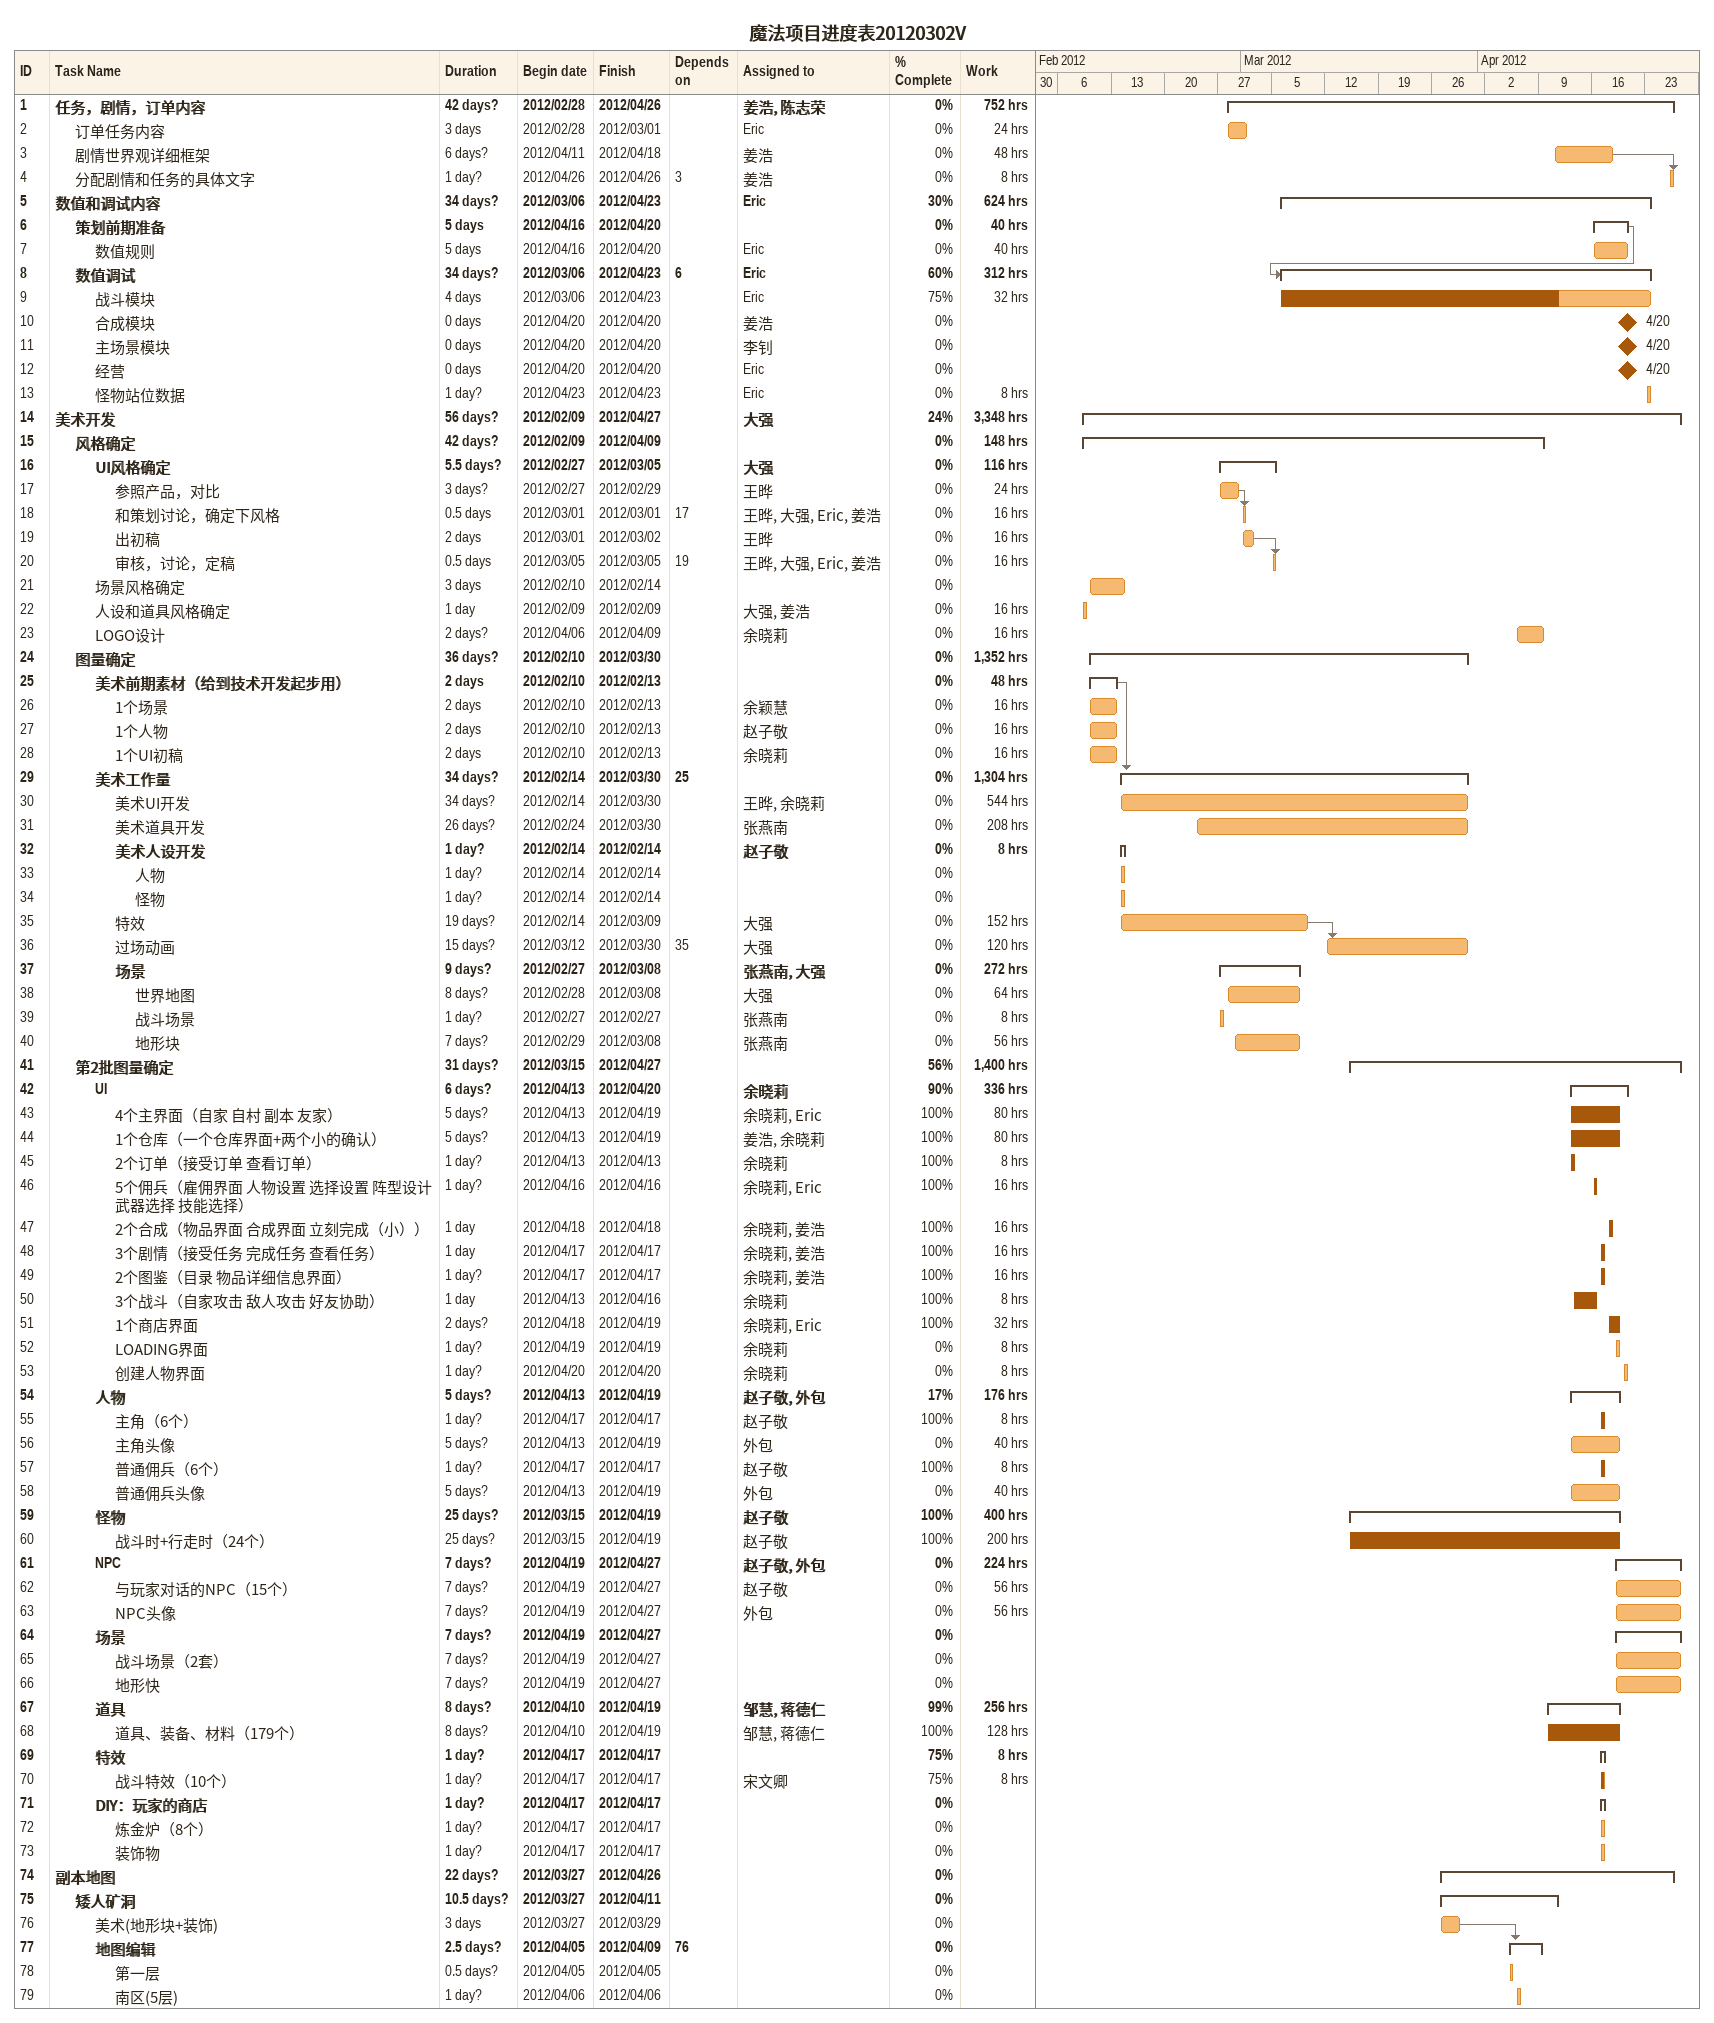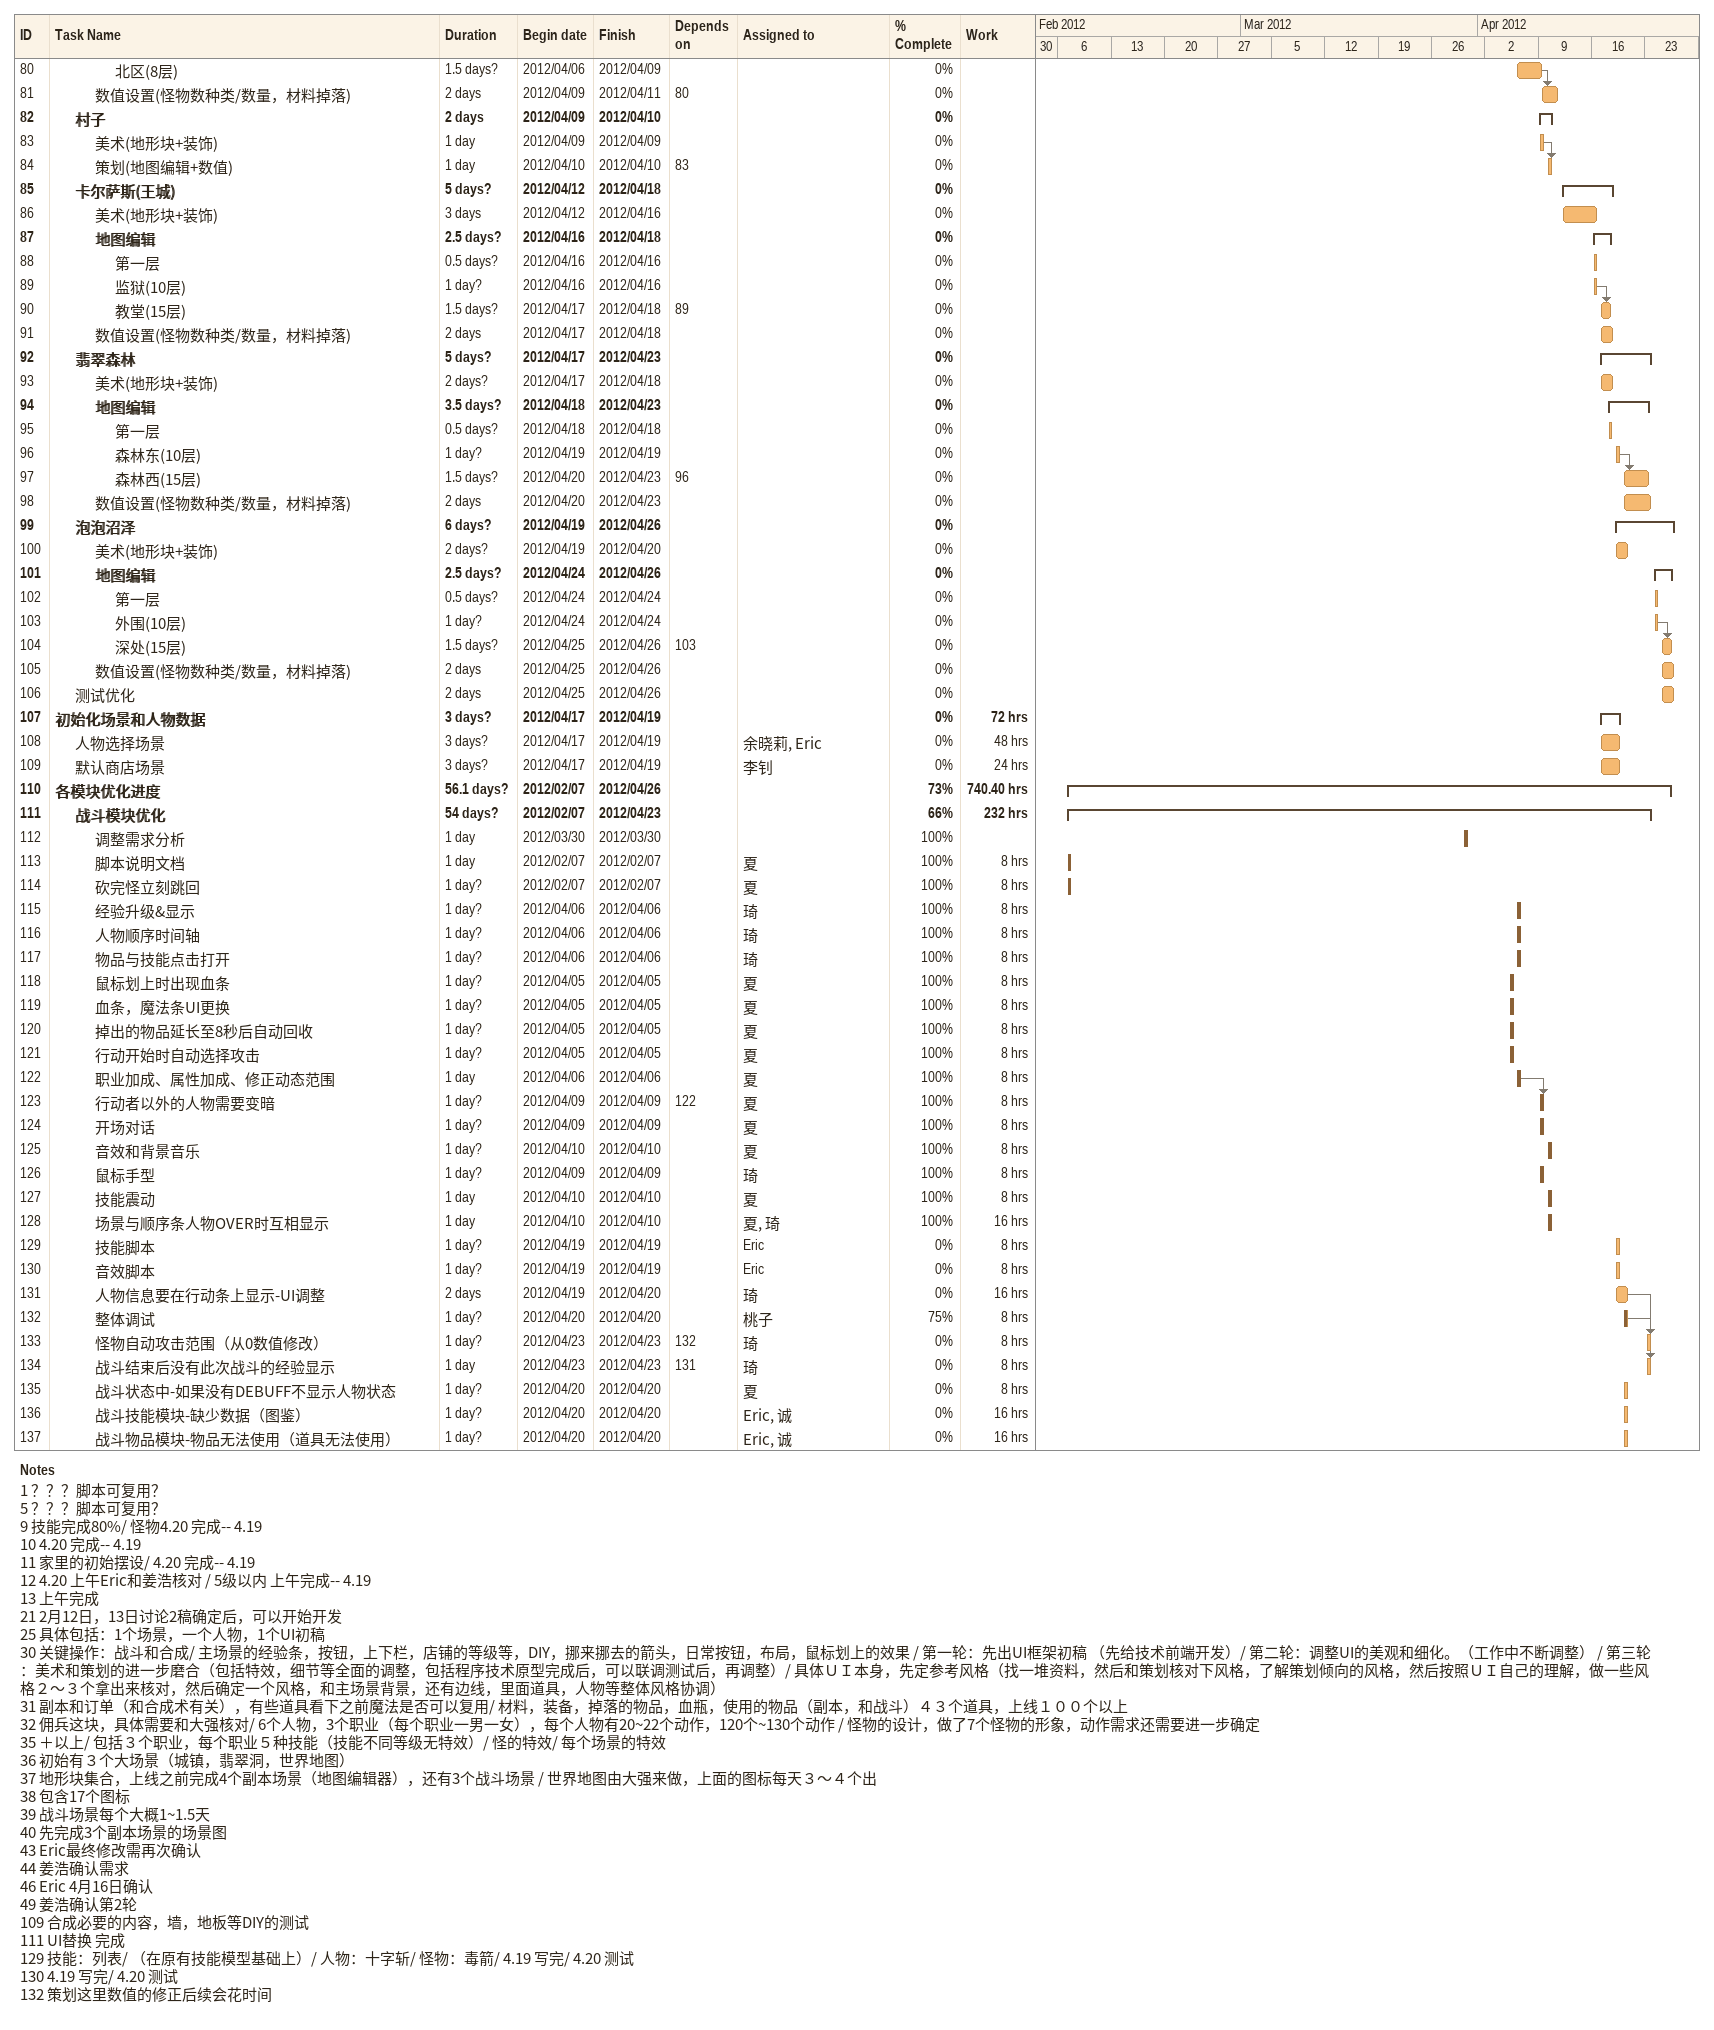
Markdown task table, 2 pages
魔法项目进度表20120302V

| ID | Level | Task | Duration | Start | Finish | Predecessors | Resources | % complete | Work (h) |
|---|---|---|---|---|---|---|---|---|---|
| 1 | 1 | **任务，剧情，订单内容** | 42d? | 2012-02-28 | 2012-04-26 |  | 姜浩, 陈志荣 | 0 | 752 |
| 2 | 2 | 订单任务内容 | 3d | 2012-02-28 | 2012-03-01 |  | Eric | 0 | 24 |
| 3 | 2 | 剧情世界观详细框架 | 6d? | 2012-04-11 | 2012-04-18 |  | 姜浩 | 0 | 48 |
| 4 | 2 | 分配剧情和任务的具体文字 | 1d? | 2012-04-26 | 2012-04-26 | 3 | 姜浩 | 0 | 8 |
| 5 | 1 | **数值和调试内容** | 34d? | 2012-03-06 | 2012-04-23 |  | Eric | 30 | 624 |
| 6 | 2 | **策划前期准备** | 5d | 2012-04-16 | 2012-04-20 |  |  | 0 | 40 |
| 7 | 3 | 数值规则 | 5d | 2012-04-16 | 2012-04-20 |  | Eric | 0 | 40 |
| 8 | 2 | **数值调试** | 34d? | 2012-03-06 | 2012-04-23 | 6 | Eric | 60 | 312 |
| 9 | 3 | 战斗模块 | 4d | 2012-03-06 | 2012-04-23 |  | Eric | 75 | 32 |
| 10 | 3 | 合成模块 | 0d | 2012-04-20 | 2012-04-20 |  | 姜浩 | 0 |  |
| 11 | 3 | 主场景模块 | 0d | 2012-04-20 | 2012-04-20 |  | 李钊 | 0 |  |
| 12 | 3 | 经营 | 0d | 2012-04-20 | 2012-04-20 |  | Eric | 0 |  |
| 13 | 3 | 怪物站位数据 | 1d? | 2012-04-23 | 2012-04-23 |  | Eric | 0 | 8 |
| 14 | 1 | **美术开发** | 56d? | 2012-02-09 | 2012-04-27 |  | 大强 | 24 | 3348 |
| 15 | 2 | **风格确定** | 42d? | 2012-02-09 | 2012-04-09 |  |  | 0 | 148 |
| 16 | 3 | **UI风格确定** | 5.5d? | 2012-02-27 | 2012-03-05 |  | 大强 | 0 | 116 |
| 17 | 4 | 参照产品，对比 | 3d? | 2012-02-27 | 2012-02-29 |  | 王晔 | 0 | 24 |
| 18 | 4 | 和策划讨论，确定下风格 | 0.5d | 2012-03-01 | 2012-03-01 | 17 | 王晔, 大强, Eric, 姜浩 | 0 | 16 |
| 19 | 4 | 出初稿 | 2d | 2012-03-01 | 2012-03-02 |  | 王晔 | 0 | 16 |
| 20 | 4 | 审核，讨论，定稿 | 0.5d | 2012-03-05 | 2012-03-05 | 19 | 王晔, 大强, Eric, 姜浩 | 0 | 16 |
| 21 | 3 | 场景风格确定 | 3d | 2012-02-10 | 2012-02-14 |  |  | 0 |  |
| 22 | 3 | 人设和道具风格确定 | 1d | 2012-02-09 | 2012-02-09 |  | 大强, 姜浩 | 0 | 16 |
| 23 | 3 | LOGO设计 | 2d? | 2012-04-06 | 2012-04-09 |  | 余晓莉 | 0 | 16 |
| 24 | 2 | **图量确定** | 36d? | 2012-02-10 | 2012-03-30 |  |  | 0 | 1352 |
| 25 | 3 | **美术前期素材（给到技术开发起步用）** | 2d | 2012-02-10 | 2012-02-13 |  |  | 0 | 48 |
| 26 | 4 | 1个场景 | 2d | 2012-02-10 | 2012-02-13 |  | 余颖慧 | 0 | 16 |
| 27 | 4 | 1个人物 | 2d | 2012-02-10 | 2012-02-13 |  | 赵子敬 | 0 | 16 |
| 28 | 4 | 1个UI初稿 | 2d | 2012-02-10 | 2012-02-13 |  | 余晓莉 | 0 | 16 |
| 29 | 3 | **美术工作量** | 34d? | 2012-02-14 | 2012-03-30 | 25 |  | 0 | 1304 |
| 30 | 4 | 美术UI开发 | 34d? | 2012-02-14 | 2012-03-30 |  | 王晔, 余晓莉 | 0 | 544 |
| 31 | 4 | 美术道具开发 | 26d? | 2012-02-24 | 2012-03-30 |  | 张燕南 | 0 | 208 |
| 32 | 4 | **美术人设开发** | 1d? | 2012-02-14 | 2012-02-14 |  | 赵子敬 | 0 | 8 |
| 33 | 5 | 人物 | 1d? | 2012-02-14 | 2012-02-14 |  |  | 0 |  |
| 34 | 5 | 怪物 | 1d? | 2012-02-14 | 2012-02-14 |  |  | 0 |  |
| 35 | 4 | 特效 | 19d? | 2012-02-14 | 2012-03-09 |  | 大强 | 0 | 152 |
| 36 | 4 | 过场动画 | 15d? | 2012-03-12 | 2012-03-30 | 35 | 大强 | 0 | 120 |
| 37 | 4 | **场景** | 9d? | 2012-02-27 | 2012-03-08 |  | 张燕南, 大强 | 0 | 272 |
| 38 | 5 | 世界地图 | 8d? | 2012-02-28 | 2012-03-08 |  | 大强 | 0 | 64 |
| 39 | 5 | 战斗场景 | 1d? | 2012-02-27 | 2012-02-27 |  | 张燕南 | 0 | 8 |
| 40 | 5 | 地形块 | 7d? | 2012-02-29 | 2012-03-08 |  | 张燕南 | 0 | 56 |
| 41 | 2 | **第2批图量确定** | 31d? | 2012-03-15 | 2012-04-27 |  |  | 56 | 1400 |
| 42 | 3 | **UI** | 6d? | 2012-04-13 | 2012-04-20 |  | 余晓莉 | 90 | 336 |
| 43 | 4 | 4个主界面（自家 自村 副本 友家） | 5d? | 2012-04-13 | 2012-04-19 |  | 余晓莉, Eric | 100 | 80 |
| 44 | 4 | 1个仓库（一个仓库界面+两个小的确认） | 5d? | 2012-04-13 | 2012-04-19 |  | 姜浩, 余晓莉 | 100 | 80 |
| 45 | 4 | 2个订单（接受订单 查看订单） | 1d? | 2012-04-13 | 2012-04-13 |  | 余晓莉 | 100 | 8 |
| 46 | 4 | 5个佣兵（雇佣界面 人物设置 选择设置 阵型设计 武器选择 技能选择） | 1d? | 2012-04-16 | 2012-04-16 |  | 余晓莉, Eric | 100 | 16 |
| 47 | 4 | 2个合成（物品界面 合成界面 立刻完成（小）） | 1d | 2012-04-18 | 2012-04-18 |  | 余晓莉, 姜浩 | 100 | 16 |
| 48 | 4 | 3个剧情（接受任务 完成任务 查看任务） | 1d | 2012-04-17 | 2012-04-17 |  | 余晓莉, 姜浩 | 100 | 16 |
| 49 | 4 | 2个图鉴（目录 物品详细信息界面） | 1d? | 2012-04-17 | 2012-04-17 |  | 余晓莉, 姜浩 | 100 | 16 |
| 50 | 4 | 3个战斗（自家攻击 敌人攻击 好友协助） | 1d | 2012-04-13 | 2012-04-16 |  | 余晓莉 | 100 | 8 |
| 51 | 4 | 1个商店界面 | 2d? | 2012-04-18 | 2012-04-19 |  | 余晓莉, Eric | 100 | 32 |
| 52 | 4 | LOADING界面 | 1d? | 2012-04-19 | 2012-04-19 |  | 余晓莉 | 0 | 8 |
| 53 | 4 | 创建人物界面 | 1d? | 2012-04-20 | 2012-04-20 |  | 余晓莉 | 0 | 8 |
| 54 | 3 | **人物** | 5d? | 2012-04-13 | 2012-04-19 |  | 赵子敬, 外包 | 17 | 176 |
| 55 | 4 | 主角（6个） | 1d? | 2012-04-17 | 2012-04-17 |  | 赵子敬 | 100 | 8 |
| 56 | 4 | 主角头像 | 5d? | 2012-04-13 | 2012-04-19 |  | 外包 | 0 | 40 |
| 57 | 4 | 普通佣兵（6个） | 1d? | 2012-04-17 | 2012-04-17 |  | 赵子敬 | 100 | 8 |
| 58 | 4 | 普通佣兵头像 | 5d? | 2012-04-13 | 2012-04-19 |  | 外包 | 0 | 40 |
| 59 | 3 | **怪物** | 25d? | 2012-03-15 | 2012-04-19 |  | 赵子敬 | 100 | 400 |
| 60 | 4 | 战斗时+行走时（24个） | 25d? | 2012-03-15 | 2012-04-19 |  | 赵子敬 | 100 | 200 |
| 61 | 3 | **NPC** | 7d? | 2012-04-19 | 2012-04-27 |  | 赵子敬, 外包 | 0 | 224 |
| 62 | 4 | 与玩家对话的NPC（15个） | 7d? | 2012-04-19 | 2012-04-27 |  | 赵子敬 | 0 | 56 |
| 63 | 4 | NPC头像 | 7d? | 2012-04-19 | 2012-04-27 |  | 外包 | 0 | 56 |
| 64 | 3 | **场景** | 7d? | 2012-04-19 | 2012-04-27 |  |  | 0 |  |
| 65 | 4 | 战斗场景（2套） | 7d? | 2012-04-19 | 2012-04-27 |  |  | 0 |  |
| 66 | 4 | 地形快 | 7d? | 2012-04-19 | 2012-04-27 |  |  | 0 |  |
| 67 | 3 | **道具** | 8d? | 2012-04-10 | 2012-04-19 |  | 邹慧, 蒋德仁 | 99 | 256 |
| 68 | 4 | 道具、装备、材料（179个） | 8d? | 2012-04-10 | 2012-04-19 |  | 邹慧, 蒋德仁 | 100 | 128 |
| 69 | 3 | **特效** | 1d? | 2012-04-17 | 2012-04-17 |  |  | 75 | 8 |
| 70 | 4 | 战斗特效（10个） | 1d? | 2012-04-17 | 2012-04-17 |  | 宋文卿 | 75 | 8 |
| 71 | 3 | **DIY：玩家的商店** | 1d? | 2012-04-17 | 2012-04-17 |  |  | 0 |  |
| 72 | 4 | 炼金炉（8个） | 1d? | 2012-04-17 | 2012-04-17 |  |  | 0 |  |
| 73 | 4 | 装饰物 | 1d? | 2012-04-17 | 2012-04-17 |  |  | 0 |  |
| 74 | 1 | **副本地图** | 22d? | 2012-03-27 | 2012-04-26 |  |  | 0 |  |
| 75 | 2 | **矮人矿洞** | 10.5d? | 2012-03-27 | 2012-04-11 |  |  | 0 |  |
| 76 | 3 | 美术(地形块+装饰) | 3d | 2012-03-27 | 2012-03-29 |  |  | 0 |  |
| 77 | 3 | **地图编辑** | 2.5d? | 2012-04-05 | 2012-04-09 | 76 |  | 0 |  |
| 78 | 4 | 第一层 | 0.5d? | 2012-04-05 | 2012-04-05 |  |  | 0 |  |
| 79 | 4 | 南区(5层) | 1d? | 2012-04-06 | 2012-04-06 |  |  | 0 |  |
| 80 | 4 | 北区(8层) | 1.5d? | 2012-04-06 | 2012-04-09 |  |  | 0 |  |
| 81 | 3 | 数值设置(怪物数种类/数量，材料掉落) | 2d | 2012-04-09 | 2012-04-11 | 80 |  | 0 |  |
| 82 | 2 | **村子** | 2d | 2012-04-09 | 2012-04-10 |  |  | 0 |  |
| 83 | 3 | 美术(地形块+装饰) | 1d | 2012-04-09 | 2012-04-09 |  |  | 0 |  |
| 84 | 3 | 策划(地图编辑+数值) | 1d | 2012-04-10 | 2012-04-10 | 83 |  | 0 |  |
| 85 | 2 | **卡尔萨斯(王城)** | 5d? | 2012-04-12 | 2012-04-18 |  |  | 0 |  |
| 86 | 3 | 美术(地形块+装饰) | 3d | 2012-04-12 | 2012-04-16 |  |  | 0 |  |
| 87 | 3 | **地图编辑** | 2.5d? | 2012-04-16 | 2012-04-18 |  |  | 0 |  |
| 88 | 4 | 第一层 | 0.5d? | 2012-04-16 | 2012-04-16 |  |  | 0 |  |
| 89 | 4 | 监狱(10层) | 1d? | 2012-04-16 | 2012-04-16 |  |  | 0 |  |
| 90 | 4 | 教堂(15层) | 1.5d? | 2012-04-17 | 2012-04-18 | 89 |  | 0 |  |
| 91 | 3 | 数值设置(怪物数种类/数量，材料掉落) | 2d | 2012-04-17 | 2012-04-18 |  |  | 0 |  |
| 92 | 2 | **翡翠森林** | 5d? | 2012-04-17 | 2012-04-23 |  |  | 0 |  |
| 93 | 3 | 美术(地形块+装饰) | 2d? | 2012-04-17 | 2012-04-18 |  |  | 0 |  |
| 94 | 3 | **地图编辑** | 3.5d? | 2012-04-18 | 2012-04-23 |  |  | 0 |  |
| 95 | 4 | 第一层 | 0.5d? | 2012-04-18 | 2012-04-18 |  |  | 0 |  |
| 96 | 4 | 森林东(10层) | 1d? | 2012-04-19 | 2012-04-19 |  |  | 0 |  |
| 97 | 4 | 森林西(15层) | 1.5d? | 2012-04-20 | 2012-04-23 | 96 |  | 0 |  |
| 98 | 3 | 数值设置(怪物数种类/数量，材料掉落) | 2d | 2012-04-20 | 2012-04-23 |  |  | 0 |  |
| 99 | 2 | **泡泡沼泽** | 6d? | 2012-04-19 | 2012-04-26 |  |  | 0 |  |
| 100 | 3 | 美术(地形块+装饰) | 2d? | 2012-04-19 | 2012-04-20 |  |  | 0 |  |
| 101 | 3 | **地图编辑** | 2.5d? | 2012-04-24 | 2012-04-26 |  |  | 0 |  |
| 102 | 4 | 第一层 | 0.5d? | 2012-04-24 | 2012-04-24 |  |  | 0 |  |
| 103 | 4 | 外围(10层) | 1d? | 2012-04-24 | 2012-04-24 |  |  | 0 |  |
| 104 | 4 | 深处(15层) | 1.5d? | 2012-04-25 | 2012-04-26 | 103 |  | 0 |  |
| 105 | 3 | 数值设置(怪物数种类/数量，材料掉落) | 2d | 2012-04-25 | 2012-04-26 |  |  | 0 |  |
| 106 | 2 | 测试优化 | 2d | 2012-04-25 | 2012-04-26 |  |  | 0 |  |
| 107 | 1 | **初始化场景和人物数据** | 3d? | 2012-04-17 | 2012-04-19 |  |  | 0 | 72 |
| 108 | 2 | 人物选择场景 | 3d? | 2012-04-17 | 2012-04-19 |  | 余晓莉, Eric | 0 | 48 |
| 109 | 2 | 默认商店场景 | 3d? | 2012-04-17 | 2012-04-19 |  | 李钊 | 0 | 24 |
| 110 | 1 | **各模块优化进度** | 56.1d? | 2012-02-07 | 2012-04-26 |  |  | 73 | 740.40 |
| 111 | 2 | **战斗模块优化** | 54d? | 2012-02-07 | 2012-04-23 |  |  | 66 | 232 |
| 112 | 3 | 调整需求分析 | 1d | 2012-03-30 | 2012-03-30 |  |  | 100 |  |
| 113 | 3 | 脚本说明文档 | 1d | 2012-02-07 | 2012-02-07 |  | 夏 | 100 | 8 |
| 114 | 3 | 砍完怪立刻跳回 | 1d? | 2012-02-07 | 2012-02-07 |  | 夏 | 100 | 8 |
| 115 | 3 | 经验升级&显示 | 1d? | 2012-04-06 | 2012-04-06 |  | 琦 | 100 | 8 |
| 116 | 3 | 人物顺序时间轴 | 1d? | 2012-04-06 | 2012-04-06 |  | 琦 | 100 | 8 |
| 117 | 3 | 物品与技能点击打开 | 1d? | 2012-04-06 | 2012-04-06 |  | 琦 | 100 | 8 |
| 118 | 3 | 鼠标划上时出现血条 | 1d? | 2012-04-05 | 2012-04-05 |  | 夏 | 100 | 8 |
| 119 | 3 | 血条，魔法条UI更换 | 1d? | 2012-04-05 | 2012-04-05 |  | 夏 | 100 | 8 |
| 120 | 3 | 掉出的物品延长至8秒后自动回收 | 1d? | 2012-04-05 | 2012-04-05 |  | 夏 | 100 | 8 |
| 121 | 3 | 行动开始时自动选择攻击 | 1d? | 2012-04-05 | 2012-04-05 |  | 夏 | 100 | 8 |
| 122 | 3 | 职业加成、属性加成、修正动态范围 | 1d | 2012-04-06 | 2012-04-06 |  | 夏 | 100 | 8 |
| 123 | 3 | 行动者以外的人物需要变暗 | 1d? | 2012-04-09 | 2012-04-09 | 122 | 夏 | 100 | 8 |
| 124 | 3 | 开场对话 | 1d? | 2012-04-09 | 2012-04-09 |  | 夏 | 100 | 8 |
| 125 | 3 | 音效和背景音乐 | 1d? | 2012-04-10 | 2012-04-10 |  | 夏 | 100 | 8 |
| 126 | 3 | 鼠标手型 | 1d? | 2012-04-09 | 2012-04-09 |  | 琦 | 100 | 8 |
| 127 | 3 | 技能震动 | 1d | 2012-04-10 | 2012-04-10 |  | 夏 | 100 | 8 |
| 128 | 3 | 场景与顺序条人物OVER时互相显示 | 1d | 2012-04-10 | 2012-04-10 |  | 夏, 琦 | 100 | 16 |
| 129 | 3 | 技能脚本 | 1d? | 2012-04-19 | 2012-04-19 |  | Eric | 0 | 8 |
| 130 | 3 | 音效脚本 | 1d? | 2012-04-19 | 2012-04-19 |  | Eric | 0 | 8 |
| 131 | 3 | 人物信息要在行动条上显示-UI调整 | 2d | 2012-04-19 | 2012-04-20 |  | 琦 | 0 | 16 |
| 132 | 3 | 整体调试 | 1d? | 2012-04-20 | 2012-04-20 |  | 桃子 | 75 | 8 |
| 133 | 3 | 怪物自动攻击范围（从0数值修改） | 1d? | 2012-04-23 | 2012-04-23 | 132 | 琦 | 0 | 8 |
| 134 | 3 | 战斗结束后没有此次战斗的经验显示 | 1d | 2012-04-23 | 2012-04-23 | 131 | 琦 | 0 | 8 |
| 135 | 3 | 战斗状态中-如果没有DEBUFF不显示人物状态 | 1d? | 2012-04-20 | 2012-04-20 |  | 夏 | 0 | 8 |
| 136 | 3 | 战斗技能模块-缺少数据（图鉴） | 1d? | 2012-04-20 | 2012-04-20 |  | Eric, 诚 | 0 | 16 |
| 137 | 3 | 战斗物品模块-物品无法使用（道具无法使用） | 1d? | 2012-04-20 | 2012-04-20 |  | Eric, 诚 | 0 | 16 |

Notes
- 1: ？？？脚本可复用？
- 5: ？？？脚本可复用？
- 9: 技能 完成 80%/ 怪物 4.20 完成 -- 4.19
- 10: 4.20 完成 -- 4.19
- 11: 家里的初始摆设 / 4.20 完成 -- 4.19
- 12: 4.20 上午Eric和姜浩核对 / 5级以内 上午完成 -- 4.19
- 13: 上午完成
- 21: 2月12日，13日讨论2稿确定后，可以开始开发
- 25: 具体包括： 1个场景，一个人物，1个UI初稿
- 30: 关键操作：战斗和合成 / 主场景的经验条，按钮，上下栏，店铺的等级等，DIY，挪来挪去的箭头，日常按钮，布局，鼠标划上的效果 / 第一轮：先出UI框架初稿 （先给技术前端开发） / 第二轮：调整UI的美观和细化。（工作中不断调整） / 第三轮：美术和策划的进一步磨合（包括特效，细节等全面的调整，包括程序技术原型完成后，可以联调测试后，再调整） / 具体ＵＩ本身，先定参考风格（找一堆资料，然后和策划核对下风格，了解策划倾向的风格，然后按照ＵＩ自己的理解，做一些风格２～３个拿出来核对，然后确定一个风格，和主场景背景，还有边线，里面道具，人物等整体风格协调）
- 31: 副本和订单（和合成术有关），有些道具看下之前魔法是否可以复用 / 材料，装备，掉落的物品，血瓶，使用的物品（副本，和战斗） ４３个道具，上线１００个以上
- 32: 佣兵这块，具体需要和大强核对 / 6个人物，3个职业（每个职业一男一女），每个人物有20~22个动作，120个~130个动作 / 怪物的设计，做了7个怪物的形象，动作需求还需要进一步确定
- 35: ＋以上 / 包括３个职业，每个职业５种技能（技能不同等级无特效） / 怪的特效 / 每个场景的特效
- 36: 初始有３个大场景（城镇，翡翠洞，世界地图）
- 37: 地形块集合，上线之前完成4个副本场景（地图编辑器），还有3个战斗场景 / 世界地图由大强来做，上面的图标每天３～４个出
- 38: 包含17个图标
- 39: 战斗场景每个大概1~1.5天
- 40: 先完成3个副本场景的场景图
- 43: Eric最终修改需再次确认
- 44: 姜浩确认需求
- 46: Eric 4月16日确认
- 49: 姜浩确认第2轮
- 109: 合成必要的内容，墙，地板等DIY的测试
- 111: UI替换 完成
- 129: 技能：列表 / （在原有技能模型基础上） / 人物：十字斩 / 怪物：毒箭 / 4.19 写完 / 4.20 测试
- 130: 4.19 写完 / 4.20 测试
- 132: 策划这里数值的修正后续会花时间
